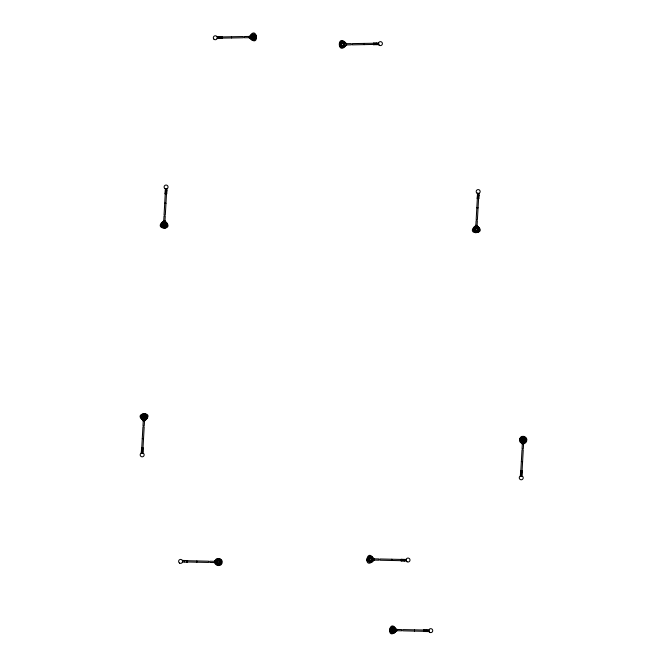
<?xml version="1.0" encoding="UTF-8"?>
<svg xmlns="http://www.w3.org/2000/svg" width="667" height="667" viewBox="0 0 667 667"><rect width="100%" height="100%" fill="white"/><g stroke="black" fill="none" stroke-linecap="round" stroke-linejoin="round"><path stroke-width="1" d="M184.175 562.023L184.209 560.472M187.219 562.089L187.252 560.538M196.84 562.189L196.865 560.947M391.771 560.48L391.796 559.229M394.647 629.281L394.564 629.064A1.951 1.951 0 0 0 391.629 628.489A1.951 1.951 0 0 0 391.571 631.482A1.951 1.951 0 0 0 394.53 631.032L393.688 628.664M401.384 560.88L401.417 559.338M404.427 560.947L404.46 559.405M414.49 631.09L414.515 629.84M424.104 631.499L424.137 629.948M427.147 631.557L427.18 630.015M141.571 451.234L142.93 426.813L144.18 426.88L142.813 451.309M143.255 420.969L142.996 425.696L144.239 425.763L144.506 421.044M143.98 418.943L143.013 418.626A1.951 1.951 0 0 1 142.663 415.658A1.951 1.951 0 0 1 145.656 415.824A1.951 1.951 0 0 1 144.981 418.743L144.789 418.818M165.133 193.989L165.424 188.703L166.975 188.794L166.675 194.072M163.74 220.819L164.007 216.1L165.249 216.166L164.982 220.894M165.424 190.554L164.065 214.982L165.308 215.049L166.675 190.629M475.846 225.379L476.105 220.652L477.355 220.727L477.088 225.446M477.53 195.114L476.171 219.535L477.414 219.61L478.773 195.181M475.921 227.889L475.371 227.68A1.951 1.951 0 0 0 474.696 230.59A1.951 1.951 0 0 0 477.68 230.757A1.951 1.951 0 0 0 477.33 227.789L476.363 227.472L474.946 228.548M520.644 470.744L520.343 476.03A1.984 1.984 0 0 0 520.152 479.465A1.984 1.984 0 0 0 523.228 477.914A1.984 1.984 0 0 0 520.343 476.03L521.894 476.113L522.186 470.827M520.752 472.244L522.011 449.766L523.253 449.833L521.944 473.287M522.336 443.922L522.069 448.649L523.312 448.716L523.578 443.997M143.555 418.643L144.797 418.559L144.664 421.052L143.105 420.96L143.397 418.484M162.84 223.987L164.682 223.22L163.799 223.237M523.52 441.579L522.661 441.529L524.479 440.829A1.492 1.492 0 0 0 524.562 439.311L524.029 438.719M252.409 38.361L251.626 37.027L252.368 35.676M343.347 45.689L344.089 44.339L343.305 43.005M251.484 37.244L251.676 36.627M344.03 43.939L344.047 44.739M249.408 37.052C256.695 23.42 260.53 49.016 249.55 38.002M251.684 37.427L251.576 36.593M344.13 43.914L344.139 44.772M217.667 563.365L216.933 562.006L217.725 560.68A1.492 1.492 0 0 1 219.243 560.714L219.785 561.289A1.576 1.576 0 0 1 219.751 562.84L219.185 563.398A1.576 1.576 0 0 1 217.567 563.382M368.893 558.679A1.492 1.492 0 0 0 368.859 560.147L369.385 560.714A1.492 1.492 0 0 0 370.91 560.739L371.752 558.996M216.55 561.981L216.833 561.005M216.883 562.431L216.833 561.547L216.867 562.298M371.819 558.979L371.636 559.813M394.522 630.49L394.547 629.59M371.736 559.846L370.969 558.054A1.492 1.492 0 0 0 369.443 558.021L368.876 558.579M394.455 630.465L394.472 629.606M251.401 36.251L251.484 36.035A1.951 1.951 0 0 1 254.419 35.476A1.951 1.951 0 0 1 254.469 38.469A1.951 1.951 0 0 1 251.509 38.002L251.426 37.811M344.314 45.114L344.23 45.331A1.951 1.951 0 0 1 341.296 45.89A1.951 1.951 0 0 1 341.246 42.905A1.951 1.951 0 0 1 344.205 43.372L344.297 43.588M164.224 223.303L165.233 223.237A1.951 1.951 0 0 1 165.574 226.205A1.951 1.951 0 0 1 162.59 226.038A1.951 1.951 0 0 1 163.265 223.12L163.457 223.045M143.48 418.851L144.022 418.559M476.33 227.864L476.872 227.572M523.095 441.512L522.086 441.579A1.951 1.951 0 0 1 521.744 438.611A1.951 1.951 0 0 1 524.729 438.778A1.951 1.951 0 0 1 524.054 441.696L523.053 441.896M346.198 45.256C337.177 56.311 336.818 32.6 346.165 43.372M394.355 630.432L393.63 631.357M372.011 559.947L371.802 560.422A1.951 1.951 0 0 1 368.851 560.872A1.951 1.951 0 0 1 368.909 557.879A1.951 1.951 0 0 1 371.853 558.454L372.086 559.446M373.77 560.413C362.715 571.361 366.717 545.789 373.92 559.471M396.49 631.024C385.434 641.971 389.436 616.4 396.64 630.082M254.319 37.669L253.835 38.186A1.284 1.284 0 0 1 252.51 38.202L252.018 37.702A1.434 1.434 0 0 1 251.993 36.318L252.476 35.81A1.284 1.284 0 0 1 253.802 35.785L254.294 36.285A1.434 1.434 0 0 1 254.31 37.686M341.396 43.697L341.879 43.18A1.284 1.284 0 0 1 343.205 43.163L343.697 43.663A1.434 1.434 0 0 1 343.722 45.048L343.247 45.556A1.284 1.284 0 0 1 341.913 45.581L341.421 45.081M254.477 37.761L253.927 38.336M391.754 629.289L392.254 628.789A1.284 1.284 0 0 1 393.58 628.823L394.055 629.34A1.434 1.434 0 0 1 394.022 630.724L393.53 631.215A1.434 1.434 0 0 1 392.029 631.224M372.845 561.064L371.652 562.198M395.039 632.316L395.564 631.674M166.817 226.638L165.608 227.739A3.118 3.118 0 0 1 164.824 228.014M141.421 415.224L142.638 414.124M146.156 419.351L146.698 418.718M478.923 231.191L477.705 232.299M520.502 438.177L521.035 437.544M525.229 442.304L525.771 441.671A3.227 3.227 0 0 0 526.13 440.92M341.787 43.03L341.237 43.605A1.576 1.576 0 0 0 341.262 45.156L341.829 45.715M255.503 39.153L254.844 39.661A3.227 3.227 0 0 1 251.667 39.712M254.711 39.561L255.803 38.461A2.91 2.91 0 0 0 255.753 35.501L254.627 34.426A3.085 3.085 0 0 0 251.601 34.476L250.509 35.576A2.91 2.91 0 0 0 250.217 36.293M392.171 628.631L391.596 629.189A1.576 1.576 0 0 0 391.562 630.74L392.113 631.324M217.008 559.455L215.875 560.513A2.91 2.91 0 0 0 215.558 561.222M368.709 556.77L367.575 557.829A2.91 2.91 0 0 0 367.517 560.797L368.601 561.906A3.085 3.085 0 0 0 371.627 561.973L372.761 560.905A2.91 2.91 0 0 0 373.078 560.205M391.429 627.38L390.295 628.447A2.91 2.91 0 0 0 390.237 631.407L391.321 632.516A3.085 3.085 0 0 0 394.347 632.583L395.481 631.524A2.91 2.91 0 0 0 395.798 630.815M474.187 227.072L474.871 226.597M164.774 226.021L165.308 225.563A1.284 1.284 0 0 0 165.383 224.237L164.907 223.72A1.434 1.434 0 0 0 163.523 223.645L162.99 224.104A1.284 1.284 0 0 0 162.915 225.429L163.39 225.946M475.621 228.206L475.087 228.656A1.284 1.284 0 0 0 475.012 229.99L475.496 230.499M476.88 230.574L477.414 230.123A1.284 1.284 0 0 0 477.489 228.789L477.005 228.281M522.544 438.794L522.011 439.253A1.284 1.284 0 0 0 521.936 440.579L522.411 441.095A1.434 1.434 0 0 0 523.795 441.17L524.329 440.712A1.284 1.284 0 0 0 524.404 439.386L523.928 438.869M163.407 221.161C152.001 229.731 175.679 231.049 165.291 221.269M475.504 225.721C463.74 235.893 489.536 233.884 476.455 225.646M144.839 420.702C156.612 410.522 130.807 412.531 143.889 420.777M475.888 227.722L476.788 227.772L475.904 227.789M144.222 418.718L144.005 418.734M523.528 441.654L523.078 441.687M164.24 223.128L163.824 223.337M144.305 418.634L143.588 418.576M217 36.735L222.294 36.652M249.166 36.443L244.43 36.51L244.456 37.761L249.183 37.686M217.025 38.277L222.319 38.202M373.395 43.163L378.689 43.088L378.714 44.631L373.42 44.714M346.532 43.68L351.267 43.605L351.284 44.856L346.548 44.922M401.025 559.33L406.32 559.446L406.286 560.989L400.992 560.872M374.162 558.846L378.898 558.954L378.864 560.197L374.137 560.097M404.469 559.505L380.015 558.979L379.982 560.222L404.444 560.755M182.349 560.43L187.635 560.547M187.119 560.73L208.646 561.197L208.621 562.448L186.118 561.956M214.499 561.322L209.763 561.222L209.738 562.473L214.466 562.573M182.316 561.981L187.602 562.098M396.882 629.456L401.617 629.565L401.584 630.807L396.857 630.707M427.188 630.115L402.735 629.59L402.71 630.832L427.163 631.366M477.505 193.647L479.056 193.738M477.422 195.123L478.973 195.206M477.255 198.157L478.806 198.241M476.822 207.77L478.072 207.837M165.324 190.562L166.867 190.654M165.158 193.597L166.7 193.688M164.724 203.21L165.966 203.285M142.279 438.586L143.522 438.653M521.352 461.531L522.594 461.606M141.546 448.174L143.088 448.266M520.619 471.127L522.161 471.219M141.379 451.209L142.921 451.301M141.296 452.685L142.838 452.768M520.452 474.162L521.994 474.254M164.265 222.92L164.766 223.011M476.722 227.939L477.622 228.698A1.492 1.492 0 0 1 477.539 230.215L476.938 230.74A1.576 1.576 0 0 1 475.396 230.649L474.854 230.065M164.624 223.378L165.524 224.137A1.492 1.492 0 0 1 165.441 225.654L164.841 226.18A1.576 1.576 0 0 1 163.29 226.096L162.756 225.504A1.576 1.576 0 0 1 162.831 223.887M522.695 441.437L521.794 440.679A1.492 1.492 0 0 1 521.877 439.161L522.478 438.636A1.492 1.492 0 0 1 523.928 438.728M143.622 418.484L142.721 417.725A1.492 1.492 0 0 1 142.805 416.208L143.405 415.683A1.492 1.492 0 0 1 144.856 415.774M251.676 39.611L250.55 38.544A2.91 2.91 0 0 1 250.242 37.827M253.885 35.651L254.452 36.21M371.736 556.837L372.828 557.946A2.91 2.91 0 0 1 373.195 559.438M394.464 627.447L395.548 628.556A2.91 2.91 0 0 1 395.831 629.281M220.035 559.521L221.119 560.622A2.91 2.91 0 0 1 221.052 563.59L219.927 564.649A3.085 3.085 0 0 1 216.892 564.582L215.808 563.473A2.91 2.91 0 0 1 215.524 562.756M220.827 559.813L220.177 559.296A3.227 3.227 0 0 0 216.983 559.229M144.956 415.766L145.489 416.358A1.492 1.492 0 0 1 145.406 417.875L144.489 418.909M478.014 226.772L479.098 228.006M474.562 232.124L473.47 230.89M162.456 227.564L161.372 226.33M142.329 419.643L141.246 418.417M255.436 34.692L255.953 35.343M372.419 557.253L372.911 557.92M391.721 630.674L392.196 631.19A1.284 1.284 0 0 0 393.53 631.215M520.318 441.371L520.785 442.054M166.533 222.761L167 223.445A3.227 3.227 0 0 1 167.175 225.888M146.406 414.841L146.873 415.533M216.617 562.514L216.783 562.965A1.951 1.951 0 0 0 219.718 563.548A1.951 1.951 0 0 0 219.785 560.555A1.951 1.951 0 0 0 216.825 560.997M376.855 44.155L376.838 43.213L352.384 43.588L352.401 44.839L376.855 44.381M376.822 43.113L376.847 44.664M373.787 43.163L373.812 44.706M364.165 43.413L364.19 44.656M231.524 36.71L231.549 37.961M221.903 36.66L221.928 38.211M218.868 36.702L218.893 38.252M218.859 36.985L243.313 36.527L243.33 37.777L218.876 38.152L218.859 37.21M372.394 560.063A2.368 2.368 0 0 1 368.559 561.189A2.368 2.368 0 0 1 369.168 557.237A2.368 2.368 0 0 1 372.486 559.455M367.309 560.947A3.118 3.118 0 0 1 367.008 560.18M368.576 556.67A3.227 3.227 0 0 1 371.769 556.737M373.245 558.738A3.227 3.227 0 0 1 373.337 559.58M164.29 222.52A2.368 2.368 0 0 1 166.241 226.005A2.368 2.368 0 0 1 162.264 226.296A2.368 2.368 0 0 1 163.673 222.57M161.131 225.596A3.118 3.118 0 0 1 161.072 224.796M163.523 221.869A2.91 2.91 0 0 0 162.79 222.128L161.647 223.178A3.085 3.085 0 0 0 161.481 226.205L162.498 227.372A2.91 2.91 0 0 0 165.458 227.539L166.608 226.488A3.085 3.085 0 0 0 166.775 223.462L165.75 222.294A2.91 2.91 0 0 0 164.299 221.811M216.241 561.356A2.368 2.368 0 0 1 219.91 560.105A2.368 2.368 0 0 1 219.827 563.982A2.368 2.368 0 0 1 216.216 562.573M253.793 38.219A1.434 1.434 0 0 1 252.334 38.244M252.301 35.776A1.434 1.434 0 0 1 253.76 35.751M250.909 36.41A2.368 2.368 0 0 1 254.527 35.026A2.368 2.368 0 0 1 254.586 38.903A2.368 2.368 0 0 1 250.925 37.627M143.955 419.343A2.368 2.368 0 0 1 142.004 415.858A2.368 2.368 0 0 1 145.981 415.566A2.368 2.368 0 0 1 144.564 419.301M145.406 419.768A3.085 3.085 0 0 1 144.639 420.043M140.97 417.65A3.085 3.085 0 0 1 141.062 416.066M144.722 419.993A2.91 2.91 0 0 0 145.448 419.735L146.598 418.684A3.085 3.085 0 0 0 146.765 415.658L145.748 414.49A2.91 2.91 0 0 0 142.788 414.332L141.637 415.374A3.085 3.085 0 0 0 141.471 418.401L142.496 419.568A2.91 2.91 0 0 0 143.947 420.06M143.413 413.848A3.118 3.118 0 0 1 145.047 413.94M147.14 416.316A3.227 3.227 0 0 1 147.048 417.967M522.428 442.179A2.368 2.368 0 0 1 521.436 438.311A2.368 2.368 0 0 1 525.354 439.053A2.368 2.368 0 0 1 523.028 442.296M522.094 442.905A3.085 3.085 0 0 1 521.361 442.546M525.946 438.486A3.227 3.227 0 0 1 526.221 439.27M523.02 443.013A2.91 2.91 0 0 0 524.529 442.688L525.671 441.637A3.085 3.085 0 0 0 525.838 438.611L524.821 437.444A2.91 2.91 0 0 0 521.861 437.285L520.71 438.327A3.085 3.085 0 0 0 520.543 441.354L521.569 442.521A2.91 2.91 0 0 0 522.261 442.863M343.205 45.598A1.434 1.434 0 0 1 341.746 45.614M341.704 43.147A1.434 1.434 0 0 1 343.163 43.122M344.806 44.956A2.368 2.368 0 0 1 341.187 46.34A2.368 2.368 0 0 1 341.129 42.463A2.368 2.368 0 0 1 344.789 43.739M345.498 45.073A2.91 2.91 0 0 1 345.206 45.79L344.114 46.89A3.085 3.085 0 0 1 341.087 46.94L339.962 45.873A2.91 2.91 0 0 1 339.912 42.905L341.004 41.804A3.085 3.085 0 0 1 344.039 41.754L345.164 42.83A2.91 2.91 0 0 1 345.473 43.538M474.971 230.073A1.492 1.492 0 0 1 475.054 228.556M475.654 228.039A1.492 1.492 0 0 1 477.088 228.114M476.396 227.072A2.368 2.368 0 0 1 478.347 230.557A2.368 2.368 0 0 1 474.362 230.857A2.368 2.368 0 0 1 475.779 227.122M479.373 228.789A3.227 3.227 0 0 1 479.281 230.44M476.03 232.666A3.227 3.227 0 0 1 475.187 232.508M476.388 226.213A3.227 3.227 0 0 1 477.222 226.38M475.629 226.421A2.91 2.91 0 0 0 474.896 226.688L473.753 227.73A3.085 3.085 0 0 0 473.578 230.757L474.604 231.924A2.91 2.91 0 0 0 477.564 232.091L478.706 231.04A3.085 3.085 0 0 0 478.873 228.022L477.855 226.847A2.91 2.91 0 0 0 476.396 226.363M392.079 628.756A1.434 1.434 0 0 1 393.538 628.781M395.114 630.674A2.368 2.368 0 0 1 391.437 631.924A2.368 2.368 0 0 1 391.529 628.047A2.368 2.368 0 0 1 395.139 629.456M391.296 627.28A3.227 3.227 0 0 1 394.489 627.347M394.372 632.808A3.227 3.227 0 0 1 393.597 633.1M391.938 633.066A3.227 3.227 0 0 1 391.179 632.733M214.499 561.172L214.466 562.731L216.958 562.781L216.992 561.222L214.499 561.172M371.669 558.638L371.636 560.197L374.137 560.255L374.17 558.688L371.669 558.638M394.397 629.248L394.364 630.807L396.857 630.865L396.89 629.306L394.397 629.248M423.753 629.94L423.712 631.491L429.006 631.599L429.039 630.057L423.753 629.94M141.562 447.79L141.271 453.076A1.984 1.984 0 0 0 141.079 456.511A1.984 1.984 0 0 0 144.155 454.961A1.984 1.984 0 0 0 141.271 453.076L142.821 453.16L143.113 447.874L141.562 447.79M163.582 220.81L163.44 223.303L165.007 223.395L165.141 220.902L163.582 220.81M475.688 225.371L475.546 227.864L477.105 227.947L477.247 225.454L475.688 225.371M477.53 193.263L477.238 198.541L478.781 198.633L479.073 193.347L477.53 193.263M522.311 441.429L522.178 443.914L523.737 444.005L523.87 441.512L522.311 441.429M214.866 561.005C213.407 565.524 220.91 567.575 222.111 563.056C223.562 558.529 216.066 556.486 214.866 561.005M519.71 438.794C518.001 443.263 525.354 445.823 526.638 441.129C528.347 436.66 520.985 434.1 519.71 438.794M217.55 561.03L217.325 561.314A1.434 1.434 0 0 0 217.3 562.698L217.775 563.215A1.284 1.284 0 0 0 219.101 563.24L219.601 562.748A1.434 1.434 0 0 0 219.626 561.364L219.151 560.839A1.284 1.284 0 0 0 217.826 560.814L217.55 561.03M369.251 558.396L369.034 558.679A1.434 1.434 0 0 0 369.001 560.063L369.476 560.58A1.284 1.284 0 0 0 370.81 560.605L371.302 560.113A1.434 1.434 0 0 0 371.336 558.729L370.86 558.212A1.284 1.284 0 0 0 369.526 558.179L369.251 558.396M143.172 416.041L142.938 416.3A1.284 1.284 0 0 0 142.863 417.625L143.338 418.142A1.434 1.434 0 0 0 144.722 418.217L145.256 417.759A1.284 1.284 0 0 0 145.331 416.433L144.847 415.916A1.434 1.434 0 0 0 143.472 415.841L143.172 416.041M251.659 36.243L249.158 36.285L249.183 37.844L251.676 37.811L251.659 36.243M346.532 43.522L344.039 43.555L344.064 45.123L346.557 45.081L346.532 43.522M369.61 560.263A1.034 1.034 0 0 0 371.202 559.438A1.034 1.034 0 0 0 369.693 558.479A1.034 1.034 0 0 0 369.61 560.263M406.995 561.731A1.984 1.984 0 0 0 410.013 560.08A1.984 1.984 0 0 0 407.07 558.296A1.984 1.984 0 0 0 406.995 561.731M163.648 225.604A0.917 0.917 0 0 0 165.066 224.887A0.917 0.917 0 0 0 163.732 224.012A0.917 0.917 0 0 0 163.648 225.604M164.991 188.678A1.984 1.984 0 0 0 168.059 187.127A1.984 1.984 0 0 0 165.183 185.243A1.984 1.984 0 0 0 164.991 188.678M217.909 562.898A1.034 1.034 0 0 0 219.493 562.073A1.034 1.034 0 0 0 217.992 561.114A1.034 1.034 0 0 0 217.909 562.898M179.573 563.09A1.984 1.984 0 0 0 182.591 561.431A1.984 1.984 0 0 0 179.648 559.646A1.984 1.984 0 0 0 179.573 563.09M252.635 37.886A1.034 1.034 0 0 0 254.185 37.002A1.034 1.034 0 0 0 252.643 36.101A1.034 1.034 0 0 0 252.635 37.886M213.915 39.178A1.984 1.984 0 0 0 217.225 38.236A1.984 1.984 0 0 0 214.749 35.843A1.984 1.984 0 0 0 213.915 39.178M143.597 417.8A0.917 0.917 0 0 0 145.014 417.083A0.917 0.917 0 0 0 143.68 416.208A0.917 0.917 0 0 0 143.597 417.8M522.67 440.754A0.917 0.917 0 0 0 524.087 440.037A0.917 0.917 0 0 0 522.753 439.161A0.917 0.917 0 0 0 522.67 440.754M342.038 45.264A1.034 1.034 0 0 0 343.597 44.381A1.034 1.034 0 0 0 342.054 43.472A1.034 1.034 0 0 0 342.038 45.264M379.031 45.039A1.984 1.984 0 0 0 382.349 44.097A1.984 1.984 0 0 0 379.873 41.704A1.984 1.984 0 0 0 379.031 45.039M475.746 230.157A0.917 0.917 0 0 0 477.163 229.44A0.917 0.917 0 0 0 475.838 228.573A0.917 0.917 0 0 0 475.746 230.157M477.088 193.238A1.984 1.984 0 0 0 480.165 191.679A1.984 1.984 0 0 0 477.28 189.795A1.984 1.984 0 0 0 477.088 193.238M392.338 630.874A1.034 1.034 0 0 0 393.922 630.048A1.034 1.034 0 0 0 392.413 629.089A1.034 1.034 0 0 0 392.338 630.874M429.715 632.341A1.984 1.984 0 0 0 432.733 630.69A1.984 1.984 0 0 0 429.79 628.906A1.984 1.984 0 0 0 429.715 632.341"/></g></svg>
